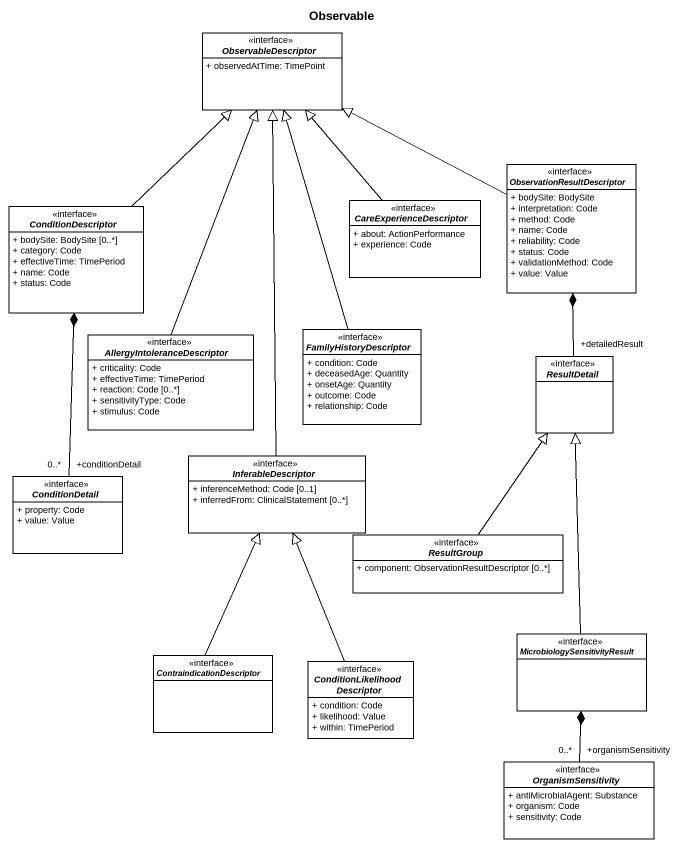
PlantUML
@startuml
title Observable
hide circle
hide empty members
skinparam classAttributeIconSize 0
interface ObservableDescriptor {
  + observedAtTime: TimePoint
}
interface ObservationResultDescriptor {
  + bodySite: BodySite
  + interpretation: Code
  + method: Code
  + name: Code
  + reliability: Code
  + status: Code
  + validationMethod: Code
  + value: Value
}
interface ConditionDescriptor {
  + bodySite: BodySite [0..*]
  + category: Code
  + effectiveTime: TimePeriod
  + name: Code
  + status: Code
}
interface CareExperienceDescriptor {
  + about: ActionPerformance
  + experience: Code
}
interface AllergyIntoleranceDescriptor {
  + criticality: Code
  + effectiveTime: TimePeriod
  + reaction: Code [0..*]
  + sensitivityType: Code
  + stimulus: Code
}
interface FamilyHistoryDescriptor {
  + condition: Code
  + deceasedAge: Quantity
  + onsetAge: Quantity
  + outcome: Code
  + relationship: Code
}
interface ResultDetail
interface ConditionDetail {
  + property: Code
  + value: Value
}
interface InferableDescriptor {
  + inferenceMethod: Code [0..1]
  + inferredFrom: ClinicalStatement [0..*]
}
interface ResultGroup {
  + component: ObservationResultDescriptor [0..*]
}
interface "MicrobiologySensitivityResult" as MicrobiologySensitivityResul
interface ContraindicationDescriptor
interface "ConditionLikelihoodDescriptor" as ConditionLikelihoodDescripto {
  + condition: Code
  + likelihood: Value
  + within: TimePeriod
}
interface OrganismSensitivity {
  + antiMicrobialAgent: Substance
  + organism: Code
  + sensitivity: Code
}
ObservationResultDescriptor -left-|> ObservableDescriptor
ConditionDescriptor -up-|> ObservableDescriptor
CareExperienceDescriptor -up-|> ObservableDescriptor
AllergyIntoleranceDescriptor -up-|> ObservableDescriptor
FamilyHistoryDescriptor -up-|> ObservableDescriptor
ResultDetail "+detailedResult" -up-* ObservationResultDescriptor
ConditionDetail "+conditionDetail\n0..*" -up-* ConditionDescriptor
InferableDescriptor -up-|> ObservableDescriptor
ResultGroup -up-|> ResultDetail
MicrobiologySensitivityResul -up-|> ResultDetail
ContraindicationDescriptor -up-|> InferableDescriptor
ConditionLikelihoodDescripto -up-|> InferableDescriptor
OrganismSensitivity "+organismSensitivity\n0..*" -up-* MicrobiologySensitivityResul
@enduml
